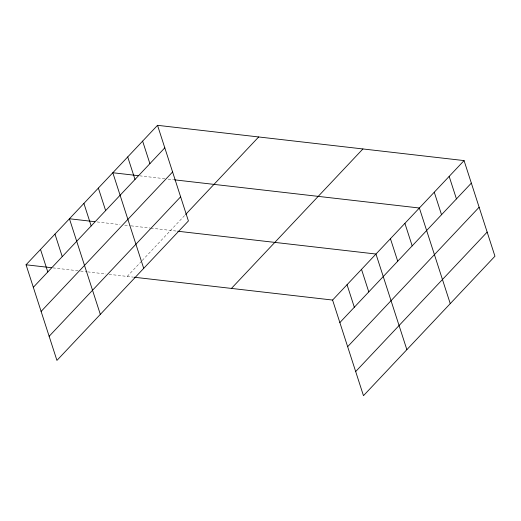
<?xml version="1.0" encoding="UTF-8"?>
<svg xmlns="http://www.w3.org/2000/svg" width="521" height="521" viewBox="0 0 521 521"><rect width="100%" height="100%" fill="white"/><g stroke="black" fill="none" stroke-linecap="round" stroke-linejoin="round"><path stroke-width="0.39" stroke-dasharray="2.6 1.95" d="M127.209 276.43L141.673 261.086M142.226 260.493L185.059 215.062M139.693 175.831L164.988 178.742M168.146 179.107L173.675 179.745M97.095 221.946L120.019 224.584M124.76 225.131L130.289 225.762M131.084 225.853L150.048 228.042M150.836 228.133L176.912 231.129M52.921 267.879L79.791 270.972M80.579 271.063L86.903 271.786M87.691 271.877L105.867 273.974M109.032 274.333L133.526 277.152"/><path stroke-width="0.78" d="M157.531 125.32L188.413 220.943L56.932 360.408L26.05 264.785L157.531 125.32L464.068 160.592L494.95 256.215L363.469 395.68L332.587 300.057L464.068 160.592M33.324 287.305L164.799 147.84M41.113 311.428L172.594 171.963M49.143 336.286L180.618 196.821M185.613 214.47L258.683 136.964M231.428 288.419L362.909 148.954M339.861 322.577L471.342 183.112M347.65 346.699L479.131 207.234M355.68 371.558L487.161 232.092M138.117 175.649L112.823 172.738L143.711 268.361M174.47 179.836L419.366 208.009L450.248 303.632M94.724 221.672L69.436 218.761L100.325 314.384M177.7 231.22L375.973 254.033L406.862 349.656M26.05 264.785L51.338 267.696M134.314 277.244L332.587 300.057M449.167 176.398L456.442 198.918M434.267 192.203L441.534 214.724M404.902 223.353L412.176 245.873M390.437 238.696L397.712 261.21M361.515 269.377L368.783 291.897M347.051 284.72L354.326 307.234M142.63 141.126L149.898 163.646M127.723 156.932L134.998 179.452M98.365 188.081L105.639 210.601M83.901 203.424L91.175 225.938M54.972 234.105L62.246 256.625M40.514 249.448L47.789 271.962"/></g></svg>
